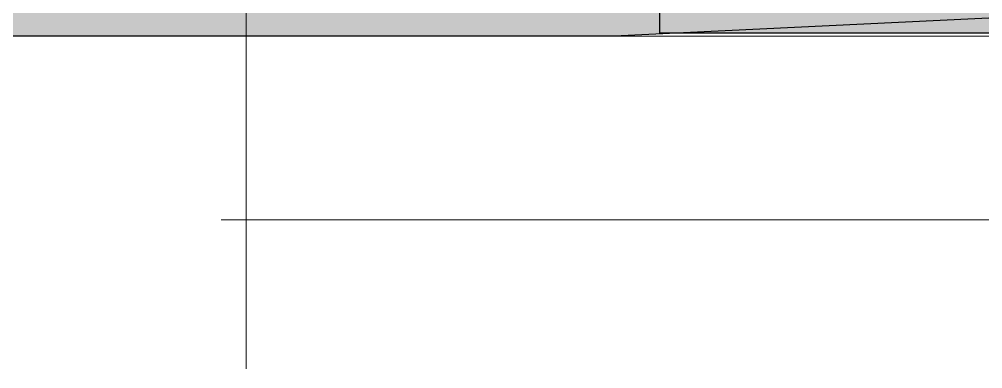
# Model space of a CAD drawing. Extents: x 8 to 21351, y 0 to 420.
# Drawn here: x 18935.76 to 18958.8, y 117.39 to 125.75 of the extents above; entities that cross this region are included whole.
import ezdxf

# ---------------------------------------------------------------- set-up
doc = ezdxf.new("R2010")
doc.units = 0

msp = doc.modelspace()

# ---------------------------------------------------------------- hatches: boundary and pattern name
at = {"true_color": 0xffffff}
for points in [[(18910.667, 130.762), (18922.001, 130.812), (18931.623, 130.854), (18932.529, 130.858), (18939.472, 130.871), (18941.864, 130.912), (18943.168, 130.927), (18944.461, 130.943), (18945.772, 130.958), (18946.098, 130.96), (18954.265, 131.043), (18971.587, 131.289), (18975.373, 131.287), (18983.104, 131.242), (18986.5, 131.233), (18998.377, 131.307), (19009.984, 131.385), (19025.806, 131.536), (19031.989, 131.861), (19036.318, 131.851), (19040.95, 132.926), (19037.791, 131.069), (19032.558, 129.326), (18949.987, 125.347), (18902.955, 125.347), (18902.955, 130.728)], [(18951.074, 125.422), (18951.074, 128.772), (18961.304, 128.772), (18961.304, 125.422)]]:
    msp.add_hatch(color=0, dxfattribs=at).paths.add_polyline_path(points)

# ---------------------------------------------------------------- linework, layer by layer
at = {"color": 7, "lineweight": 15}
for p, q in [((18941.189, 124.222), (18941.189, 126.472)), ((18940.589, 125.347), (18941.189, 125.347)), ((18941.189, 125.347), (18971.189, 125.347)), ((18941.189, 124.899), (18941.189, 122.393)), ((18941.189, 122.393), (18941.189, 117.393)), ((18941.189, 119.833), (18941.189, 122.083)), ((18940.589, 120.958), (18941.189, 120.958)), ((18941.189, 120.958), (19031.189, 120.958))]:
    msp.add_line(p, q, dxfattribs=at)
at = {"color": 0, "true_color": 0xffffff}
msp.add_lwpolyline([(18932.529, 130.858), (18939.472, 130.871), (18941.864, 130.912), (18943.168, 130.927), (18944.461, 130.943), (18945.772, 130.958), (18946.098, 130.96), (18954.265, 131.043), (18971.587, 131.289), (18975.373, 131.287), (18983.104, 131.242), (18986.5, 131.233), (18998.377, 131.307), (19009.984, 131.385), (19025.806, 131.536), (19031.989, 131.861), (19036.318, 131.851), (19040.95, 132.926), (19037.791, 131.069), (19032.558, 129.326), (18949.987, 125.347), (18902.955, 125.347)], dxfattribs=at)
msp.add_lwpolyline([(18951.074, 125.422), (18951.074, 128.772), (18961.304, 128.772), (18961.304, 125.422)], close=True, dxfattribs=at)

doc.saveas('drawing.dxf')
